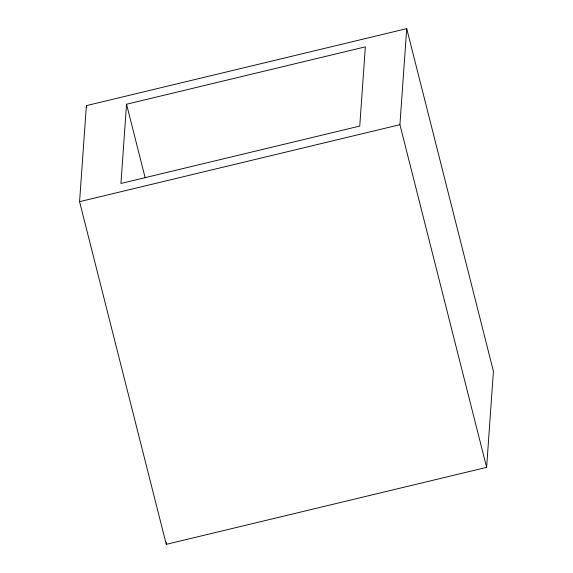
<?xml version="1.0" encoding="UTF-8"?>
<svg xmlns="http://www.w3.org/2000/svg" width="573" height="573" viewBox="0 0 573 573"><rect width="100%" height="100%" fill="white"/><g stroke="black" fill="none" stroke-linecap="round" stroke-linejoin="round"><path stroke-width="0.86" d="M79.575 201.667L86.373 105.633L406.715 28.65L493.425 371.333L486.627 467.367L166.285 544.35L79.575 201.667L399.918 124.685L406.715 28.65M126.547 104.236L120.939 183.467L359.744 126.081L365.352 46.85L126.547 104.236L145.155 177.795M166.285 544.35L166.414 542.574M399.918 124.685L486.627 467.367M86.373 105.633L86.81 107.366"/></g></svg>
